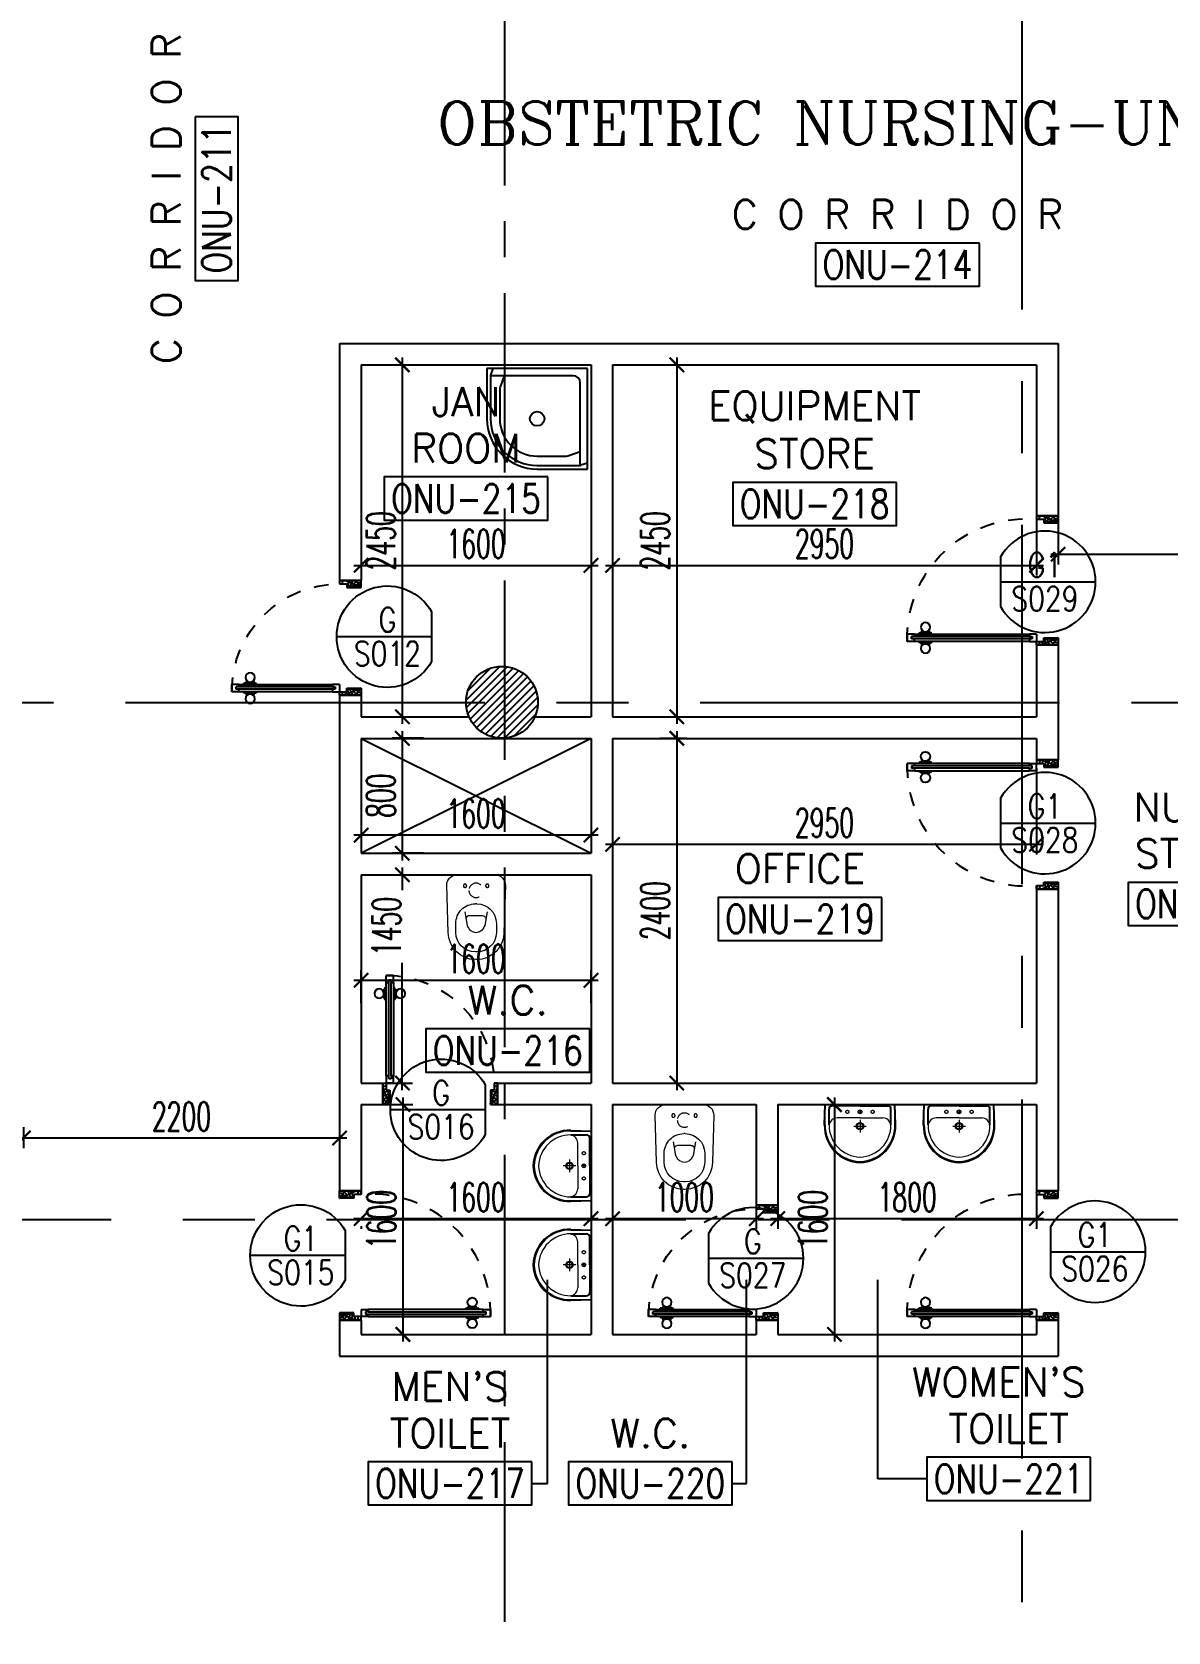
# Model space of a CAD drawing. Extents: x 88808.2 to 88899.2, y 39921.6 to 40001.1.
# Drawn here: x 88868.28 to 88876.19, y 39936.41 to 39947.55 of the extents above; entities that cross this region are included whole.
import ezdxf
from ezdxf.enums import TextEntityAlignment as Align

# ---------------------------------------------------------------- set-up
doc = ezdxf.new("R2010")
doc.units = 0
doc.header["$MEASUREMENT"] = 0
doc.header["$PDMODE"] = 34
for name, pattern in [('CENTER', [2, 1.25, -0.25, 0.25, -0.25]), ('CENTERX2', [4, 2.5, -0.5, 0.5, -0.5]), ('DASHED', [0.75, 0.5, -0.25]), ('HIDDEN', [0.375, 0.25, -0.125]), ('HIDDEN2', [0.1875, 0.125, -0.0625])]:
    doc.linetypes.add(name, pattern=pattern)
doc.layers.get('0').update_dxf_attribs({"linetype": 'CONTINUOUS'})
doc.layers.get('DEFPOINTS').update_dxf_attribs({"linetype": 'CONTINUOUS'})
for name, color, linetype in [('AXES', 11, 'CENTERX2'), ('AXES1', 11, 'CENTER'), ('DIM', 4, 'CONTINUOUS'), ('DOOR', 7, 'CONTINUOUS'), ('DOOR-CR', 4, 'CONTINUOUS'), ('DOOR-NO', 3, 'CONTINUOUS'), ('FIX', 3, 'CONTINUOUS'), ('HAT', 8, 'CONTINUOUS'), ('RM-BOX', 4, 'CONTINUOUS'), ('RM-IND', 7, 'CONTINUOUS'), ('RM-NAME', 2, 'CONTINUOUS'), ('RM-NO', 2, 'CONTINUOUS'), ('WALL', 2, 'CONTINUOUS')]:
    doc.layers.add(name, color=color, linetype=linetype)
doc.styles.add('ROMANC', font='romanc', dxfattribs={"height": 0.1})
doc.styles.add('ROMANS', font='ROMANS.shx', dxfattribs={"width": 0.6})
doc.dimstyles.new('STANDARD in', dxfattribs={"dimtxt": 0.2, "dimasz": 0.1, "dimexe": 0.07, "dimexo": 0.07, "dimgap": 0.05, "dimtad": 1, "dimdec": 0, "dimlfac": 1000, "dimzin": 0, "dimdsep": 46, "dimtxsty": 'ROMANS', "dimblk": 'ARCHTICK', "dimcen": 0.05, "dimdle": 0.05, "dimclrd": 4, "dimclre": 4, "dimclrt": 2, "dimadec": 0, "dimazin": 0, "dimtfac": 1, "dimtdec": 0, "dimtmove": 2, "dimatfit": 3, "dimfxl": 0, "dimtolj": 1, "dimtzin": 0, "dimarcsym": 0})

# ---------------------------------------------------------------- blocks, each defined once
blk = doc.blocks.new('RM1')
at = {"layer": 'RM-BOX'}
blk.add_lwpolyline([(570, -200), (-570, -200), (-570, -500), (570, -500)], close=True, dxfattribs=at)
at = {"layer": 'RM-NAME', "style": 'ROMANS'}
for tag, p in [('ROOMNAME1', (0, 324)), ('ROOMNAME2', (0, 0))]:
    blk.add_attdef(tag, text='', height=200, dxfattribs=at).set_placement(p, align=Align.MIDDLE)
at = {"layer": 'RM-NO', "style": 'ROMANS', "width": 0.8}
blk.add_attdef('ROOMNO', text='', height=200, dxfattribs=at).set_placement((0, -350), align=Align.MIDDLE)
blk = doc.blocks.new('DD1')
at = {"layer": 'DOOR-CR'}
blk.add_line((-308, 0), (353, 0), dxfattribs=at)
blk.add_lwpolyline([(-308, -173, 3.820224), (-308, 173)], format="xyb", close=True, dxfattribs=at)
at = {"layer": 'DOOR-NO', "style": 'ROMANS', "width": 0.8}
for tag, p in [('G', (0, 142)), ('000', (0, -141))]:
    blk.add_attdef(tag, text='', height=204, dxfattribs=at).set_placement(p, align=Align.MIDDLE)
blk = doc.blocks.new('_ARCHTICK')
at = {"color": 0, "linetype": 'ByBlock', "const_width": 0.15}
blk.add_lwpolyline([(-0.5, -0.5), (0.5, 0.5)], dxfattribs=at)
blk = doc.blocks.new('*D245')
at = {"layer": 'DEFPOINTS', "color": 0, "linetype": 'Continuous'}
for p in [(88873.47, 39939.771), (88875.27, 39939.771), (88875.27, 39939.286)]:
    blk.add_point(p, dxfattribs=at)
at = {"layer": 'DIM', "color": 4, "linetype": 'Continuous', "lineweight": -2}
for p, q in [((88873.47, 39939.701), (88873.47, 39939.216)), ((88875.27, 39939.701), (88875.27, 39939.216)), ((88873.42, 39939.286), (88875.32, 39939.286))]:
    blk.add_line(p, q, dxfattribs=at)
at = {"layer": 'DIM', "color": 4, "linetype": 'Continuous', "lineweight": -2, "xscale": 0.1, "yscale": 0.1, "zscale": 0.1, "rotation": 180}
blk.add_blockref('_ARCHTICK', (88873.47, 39939.286), dxfattribs=at)
at = {"layer": 'DIM', "color": 4, "linetype": 'Continuous', "lineweight": -2, "xscale": 0.1, "yscale": 0.1, "zscale": 0.1}
blk.add_blockref('_ARCHTICK', (88875.27, 39939.286), dxfattribs=at)
at = {"layer": 'DIM', "color": 2, "linetype": 'Continuous', "insert": (88874.37, 39939.436), "char_height": 0.2, "attachment_point": 5, "style": 'ROMANS'}
blk.add_mtext('\\A1;1800', dxfattribs=at)
blk = doc.blocks.new('*D244')
at = {"layer": 'DEFPOINTS', "color": 0, "linetype": 'Continuous'}
for p in [(88872.32, 39939.771), (88873.32, 39939.771), (88873.32, 39939.286)]:
    blk.add_point(p, dxfattribs=at)
at = {"layer": 'DIM', "color": 4, "linetype": 'Continuous', "lineweight": -2}
for p, q in [((88872.32, 39939.701), (88872.32, 39939.216)), ((88873.32, 39939.701), (88873.32, 39939.216)), ((88872.27, 39939.286), (88873.37, 39939.286))]:
    blk.add_line(p, q, dxfattribs=at)
at = {"layer": 'DIM', "color": 4, "linetype": 'Continuous', "lineweight": -2, "xscale": 0.1, "yscale": 0.1, "zscale": 0.1, "rotation": 180}
blk.add_blockref('_ARCHTICK', (88872.32, 39939.286), dxfattribs=at)
at = {"layer": 'DIM', "color": 4, "linetype": 'Continuous', "lineweight": -2, "xscale": 0.1, "yscale": 0.1, "zscale": 0.1}
blk.add_blockref('_ARCHTICK', (88873.32, 39939.286), dxfattribs=at)
at = {"layer": 'DIM', "color": 2, "linetype": 'Continuous', "insert": (88872.82, 39939.436), "char_height": 0.2, "attachment_point": 5, "style": 'ROMANS'}
blk.add_mtext('\\A1;1000', dxfattribs=at)
blk = doc.blocks.new('*D243')
at = {"layer": 'DEFPOINTS', "color": 0, "linetype": 'Continuous'}
for p in [(88872.17, 39939.685), (88870.57, 39939.303), (88872.17, 39939.286)]:
    blk.add_point(p, dxfattribs=at)
at = {"layer": 'DIM', "color": 4, "linetype": 'Continuous', "lineweight": -2}
for p, q in [((88872.17, 39939.615), (88872.17, 39939.216)), ((88870.52, 39939.286), (88872.22, 39939.286)), ((88870.57, 39939.233), (88870.57, 39939.216))]:
    blk.add_line(p, q, dxfattribs=at)
at = {"layer": 'DIM', "color": 4, "linetype": 'Continuous', "lineweight": -2, "xscale": 0.1, "yscale": 0.1, "zscale": 0.1, "rotation": 180}
blk.add_blockref('_ARCHTICK', (88870.57, 39939.286), dxfattribs=at)
at = {"layer": 'DIM', "color": 4, "linetype": 'Continuous', "lineweight": -2, "xscale": 0.1, "yscale": 0.1, "zscale": 0.1}
blk.add_blockref('_ARCHTICK', (88872.17, 39939.286), dxfattribs=at)
at = {"layer": 'DIM', "color": 2, "linetype": 'Continuous', "insert": (88871.37, 39939.436), "char_height": 0.2, "attachment_point": 5, "style": 'ROMANS'}
blk.add_mtext('\\A1;1600', dxfattribs=at)
blk = doc.blocks.new('*D241')
at = {"layer": 'DEFPOINTS', "color": 0, "linetype": 'Continuous'}
for p in [(88870.57, 39940.945), (88870.57, 39940.716), (88872.17, 39940.716)]:
    blk.add_point(p, dxfattribs=at)
at = {"layer": 'DIM', "color": 4, "linetype": 'Continuous', "lineweight": -2}
for p, q in [((88870.57, 39940.786), (88870.57, 39941.015)), ((88872.17, 39940.786), (88872.17, 39941.015)), ((88872.22, 39940.945), (88870.52, 39940.945))]:
    blk.add_line(p, q, dxfattribs=at)
at = {"layer": 'DIM', "color": 4, "linetype": 'Continuous', "lineweight": -2, "xscale": 0.1, "yscale": 0.1, "zscale": 0.1, "rotation": 180}
blk.add_blockref('_ARCHTICK', (88870.57, 39940.945), dxfattribs=at)
at = {"layer": 'DIM', "color": 4, "linetype": 'Continuous', "lineweight": -2, "xscale": 0.1, "yscale": 0.1, "zscale": 0.1}
blk.add_blockref('_ARCHTICK', (88872.17, 39940.945), dxfattribs=at)
at = {"layer": 'DIM', "color": 2, "linetype": 'Continuous', "insert": (88871.37, 39941.095), "char_height": 0.2, "attachment_point": 5, "style": 'ROMANS'}
blk.add_mtext('\\A1;1600', dxfattribs=at)
blk = doc.blocks.new('*D247')
at = {"layer": 'DEFPOINTS', "color": 0, "linetype": 'Continuous'}
for p in [(88875.42, 39944.472), (88878.87, 39944.359), (88878.87, 39943.911)]:
    blk.add_point(p, dxfattribs=at)
at = {"layer": 'DIM', "color": 4, "linetype": 'Continuous', "lineweight": -2}
for p, q in [((88875.42, 39944.402), (88875.42, 39943.841)), ((88878.87, 39944.289), (88878.87, 39943.841)), ((88875.37, 39943.911), (88878.92, 39943.911))]:
    blk.add_line(p, q, dxfattribs=at)
at = {"layer": 'DIM', "color": 4, "linetype": 'Continuous', "lineweight": -2, "xscale": 0.1, "yscale": 0.1, "zscale": 0.1, "rotation": 180}
blk.add_blockref('_ARCHTICK', (88875.42, 39943.911), dxfattribs=at)
at = {"layer": 'DIM', "color": 4, "linetype": 'Continuous', "lineweight": -2, "xscale": 0.1, "yscale": 0.1, "zscale": 0.1}
blk.add_blockref('_ARCHTICK', (88878.87, 39943.911), dxfattribs=at)
at = {"layer": 'DIM', "color": 2, "linetype": 'Continuous', "insert": (88877.145, 39944.061), "char_height": 0.2, "attachment_point": 5, "style": 'ROMANS'}
blk.add_mtext('\\A1;3450', dxfattribs=at)
blk = doc.blocks.new('*D246')
at = {"layer": 'DEFPOINTS', "color": 0, "linetype": 'Continuous'}
for p in [(88873.619, 39940.08), (88873.619, 39938.48), (88873.864, 39938.48)]:
    blk.add_point(p, dxfattribs=at)
at = {"layer": 'DIM', "color": 4, "linetype": 'Continuous', "lineweight": -2}
for p, q in [((88873.864, 39940.13), (88873.864, 39938.43)), ((88873.689, 39940.08), (88873.934, 39940.08)), ((88873.689, 39938.48), (88873.934, 39938.48))]:
    blk.add_line(p, q, dxfattribs=at)
at = {"layer": 'DIM', "color": 4, "linetype": 'Continuous', "lineweight": -2, "xscale": 0.1, "yscale": 0.1, "zscale": 0.1}
for p, rotation in [((88873.864, 39940.08), 90), ((88873.864, 39938.48), 270)]:
    blk.add_blockref('_ARCHTICK', p, dxfattribs=dict(at, rotation=rotation))
at = {"layer": 'DIM', "color": 2, "linetype": 'Continuous', "insert": (88873.714, 39939.28), "char_height": 0.2, "attachment_point": 5, "rotation": 90, "style": 'ROMANS'}
blk.add_mtext('\\A1;1600', dxfattribs=at)
blk = doc.blocks.new('*D242')
at = {"layer": 'DEFPOINTS', "color": 0, "linetype": 'Continuous'}
for p in [(88870.57, 39940.08), (88870.57, 39938.48), (88870.861, 39938.48)]:
    blk.add_point(p, dxfattribs=at)
at = {"layer": 'DIM', "color": 4, "linetype": 'Continuous', "lineweight": -2}
for p, q in [((88870.861, 39940.13), (88870.861, 39938.43)), ((88870.64, 39940.08), (88870.931, 39940.08)), ((88870.64, 39938.48), (88870.931, 39938.48))]:
    blk.add_line(p, q, dxfattribs=at)
at = {"layer": 'DIM', "color": 4, "linetype": 'Continuous', "lineweight": -2, "xscale": 0.1, "yscale": 0.1, "zscale": 0.1}
for p, rotation in [((88870.861, 39940.08), 90), ((88870.861, 39938.48), 270)]:
    blk.add_blockref('_ARCHTICK', p, dxfattribs=dict(at, rotation=rotation))
at = {"layer": 'DIM', "color": 2, "linetype": 'Continuous', "insert": (88870.711, 39939.28), "char_height": 0.2, "attachment_point": 5, "rotation": 90, "style": 'ROMANS'}
blk.add_mtext('\\A1;1600', dxfattribs=at)
blk = doc.blocks.new('*D240')
at = {"layer": 'DEFPOINTS', "color": 0, "linetype": 'Continuous'}
for p in [(88870.733, 39941.68), (88870.645, 39940.23), (88870.857, 39940.23)]:
    blk.add_point(p, dxfattribs=at)
at = {"layer": 'DIM', "color": 4, "linetype": 'Continuous', "lineweight": -2}
for p, q in [((88870.803, 39941.68), (88870.927, 39941.68)), ((88870.857, 39941.73), (88870.857, 39941.572)), ((88870.857, 39940.18), (88870.857, 39941.067)), ((88870.715, 39940.23), (88870.927, 39940.23))]:
    blk.add_line(p, q, dxfattribs=at)
at = {"layer": 'DIM', "color": 4, "linetype": 'Continuous', "lineweight": -2, "xscale": 0.1, "yscale": 0.1, "zscale": 0.1}
for p, rotation in [((88870.857, 39941.68), 90), ((88870.857, 39940.23), 270)]:
    blk.add_blockref('_ARCHTICK', p, dxfattribs=dict(at, rotation=rotation))
at = {"layer": 'DIM', "color": 2, "linetype": 'Continuous', "insert": (88870.746, 39941.32), "char_height": 0.2, "attachment_point": 5, "rotation": 90, "style": 'ROMANS'}
blk.add_mtext('\\A1;1450', dxfattribs=at)
blk = doc.blocks.new('*D239')
at = {"layer": 'DEFPOINTS', "color": 0, "linetype": 'Continuous'}
for p in [(88872.58, 39942.63), (88872.58, 39940.23), (88872.767, 39940.23)]:
    blk.add_point(p, dxfattribs=at)
at = {"layer": 'DIM', "color": 4, "linetype": 'Continuous', "lineweight": -2}
for p, q in [((88872.767, 39942.68), (88872.767, 39940.18)), ((88872.65, 39942.63), (88872.837, 39942.63)), ((88872.65, 39940.23), (88872.837, 39940.23))]:
    blk.add_line(p, q, dxfattribs=at)
at = {"layer": 'DIM', "color": 4, "linetype": 'Continuous', "lineweight": -2, "xscale": 0.1, "yscale": 0.1, "zscale": 0.1}
for p, rotation in [((88872.767, 39942.63), 90), ((88872.767, 39940.23), 270)]:
    blk.add_blockref('_ARCHTICK', p, dxfattribs=dict(at, rotation=rotation))
at = {"layer": 'DIM', "color": 2, "linetype": 'Continuous', "insert": (88872.617, 39941.43), "char_height": 0.2, "attachment_point": 5, "rotation": 90, "style": 'ROMANS'}
blk.add_mtext('\\A1;2400', dxfattribs=at)
blk = doc.blocks.new('*D238')
at = {"layer": 'DEFPOINTS', "color": 0, "linetype": 'Continuous'}
for p in [(88875.27, 39942.491), (88872.32, 39942.057), (88875.27, 39941.892)]:
    blk.add_point(p, dxfattribs=at)
at = {"layer": 'DIM', "color": 4, "linetype": 'Continuous', "lineweight": -2}
for p, q in [((88875.27, 39942.421), (88875.27, 39941.822)), ((88872.27, 39941.892), (88875.32, 39941.892)), ((88872.32, 39941.987), (88872.32, 39941.822))]:
    blk.add_line(p, q, dxfattribs=at)
at = {"layer": 'DIM', "color": 4, "linetype": 'Continuous', "lineweight": -2, "xscale": 0.1, "yscale": 0.1, "zscale": 0.1, "rotation": 180}
blk.add_blockref('_ARCHTICK', (88872.32, 39941.892), dxfattribs=at)
at = {"layer": 'DIM', "color": 4, "linetype": 'Continuous', "lineweight": -2, "xscale": 0.1, "yscale": 0.1, "zscale": 0.1}
blk.add_blockref('_ARCHTICK', (88875.27, 39941.892), dxfattribs=at)
at = {"layer": 'DIM', "color": 2, "linetype": 'Continuous', "insert": (88873.795, 39942.042), "char_height": 0.2, "attachment_point": 5, "style": 'ROMANS'}
blk.add_mtext('\\A1;2950', dxfattribs=at)
blk = doc.blocks.new('*D237')
at = {"layer": 'DEFPOINTS', "color": 0, "linetype": 'Continuous'}
for p in [(88870.57, 39942.03), (88872.17, 39942.03), (88870.57, 39941.956)]:
    blk.add_point(p, dxfattribs=at)
at = {"layer": 'DIM', "color": 4, "linetype": 'Continuous', "lineweight": -2}
for p, q in [((88872.22, 39941.956), (88870.52, 39941.956)), ((88870.57, 39941.96), (88870.57, 39941.886)), ((88872.17, 39941.96), (88872.17, 39941.886))]:
    blk.add_line(p, q, dxfattribs=at)
at = {"layer": 'DIM', "color": 4, "linetype": 'Continuous', "lineweight": -2, "xscale": 0.1, "yscale": 0.1, "zscale": 0.1, "rotation": 180}
blk.add_blockref('_ARCHTICK', (88870.57, 39941.956), dxfattribs=at)
at = {"layer": 'DIM', "color": 4, "linetype": 'Continuous', "lineweight": -2, "xscale": 0.1, "yscale": 0.1, "zscale": 0.1}
blk.add_blockref('_ARCHTICK', (88872.17, 39941.956), dxfattribs=at)
at = {"layer": 'DIM', "color": 2, "linetype": 'Continuous', "insert": (88871.37, 39942.106), "char_height": 0.2, "attachment_point": 5, "style": 'ROMANS'}
blk.add_mtext('\\A1;1600', dxfattribs=at)
blk = doc.blocks.new('*D236')
at = {"layer": 'DEFPOINTS', "color": 0, "linetype": 'Continuous'}
for p in [(88871.075, 39942.63), (88870.857, 39941.83), (88871.075, 39941.83)]:
    blk.add_point(p, dxfattribs=at)
at = {"layer": 'DIM', "color": 4, "linetype": 'Continuous', "lineweight": -2}
for p, q in [((88870.857, 39942.68), (88870.857, 39941.78)), ((88871.005, 39942.63), (88870.787, 39942.63)), ((88871.005, 39941.83), (88870.787, 39941.83))]:
    blk.add_line(p, q, dxfattribs=at)
at = {"layer": 'DIM', "color": 4, "linetype": 'Continuous', "lineweight": -2, "xscale": 0.1, "yscale": 0.1, "zscale": 0.1}
for p, rotation in [((88870.857, 39942.63), 90), ((88870.857, 39941.83), 270)]:
    blk.add_blockref('_ARCHTICK', p, dxfattribs=dict(at, rotation=rotation))
at = {"layer": 'DIM', "color": 2, "linetype": 'Continuous', "insert": (88870.707, 39942.23), "char_height": 0.2, "attachment_point": 5, "rotation": 90, "style": 'ROMANS'}
blk.add_mtext('\\A1;800', dxfattribs=at)
blk = doc.blocks.new('*D235')
at = {"layer": 'DEFPOINTS', "color": 0, "linetype": 'Continuous'}
for p in [(88872.767, 39945.23), (88872.767, 39942.78), (88872.767, 39942.78)]:
    blk.add_point(p, dxfattribs=at)
at = {"layer": 'DIM', "color": 4, "linetype": 'Continuous', "lineweight": -2}
blk.add_line((88872.767, 39945.28), (88872.767, 39942.73), dxfattribs=at)
at = {"layer": 'DIM', "color": 4, "linetype": 'Continuous', "lineweight": -2, "xscale": 0.1, "yscale": 0.1, "zscale": 0.1}
for p, rotation in [((88872.767, 39945.23), 90), ((88872.767, 39942.78), 270)]:
    blk.add_blockref('_ARCHTICK', p, dxfattribs=dict(at, rotation=rotation))
at = {"layer": 'DIM', "color": 2, "linetype": 'Continuous', "insert": (88872.617, 39944.005), "char_height": 0.2, "attachment_point": 5, "rotation": 90, "style": 'ROMANS'}
blk.add_mtext('\\A1;2450', dxfattribs=at)
blk = doc.blocks.new('*D234')
at = {"layer": 'DEFPOINTS', "color": 0, "linetype": 'Continuous'}
for p in [(88870.857, 39945.23), (88870.857, 39942.78), (88870.857, 39942.78)]:
    blk.add_point(p, dxfattribs=at)
at = {"layer": 'DIM', "color": 4, "linetype": 'Continuous', "lineweight": -2}
blk.add_line((88870.857, 39945.28), (88870.857, 39942.73), dxfattribs=at)
at = {"layer": 'DIM', "color": 4, "linetype": 'Continuous', "lineweight": -2, "xscale": 0.1, "yscale": 0.1, "zscale": 0.1}
for p, rotation in [((88870.857, 39945.23), 90), ((88870.857, 39942.78), 270)]:
    blk.add_blockref('_ARCHTICK', p, dxfattribs=dict(at, rotation=rotation))
at = {"layer": 'DIM', "color": 2, "linetype": 'Continuous', "insert": (88870.707, 39944.005), "char_height": 0.2, "attachment_point": 5, "rotation": 90, "style": 'ROMANS'}
blk.add_mtext('\\A1;2450', dxfattribs=at)
blk = doc.blocks.new('*D387')
at = {"layer": 'DEFPOINTS', "color": 0, "linetype": 'Continuous'}
for p in [(88875.27, 39944.343), (88872.32, 39943.961), (88875.27, 39943.834)]:
    blk.add_point(p, dxfattribs=at)
at = {"layer": 'DIM', "color": 4, "linetype": 'Continuous', "lineweight": -2}
for p, q in [((88875.27, 39944.273), (88875.27, 39943.764)), ((88872.32, 39943.891), (88872.32, 39943.764)), ((88872.27, 39943.834), (88875.32, 39943.834))]:
    blk.add_line(p, q, dxfattribs=at)
at = {"layer": 'DIM', "color": 4, "linetype": 'Continuous', "lineweight": -2, "xscale": 0.1, "yscale": 0.1, "zscale": 0.1, "rotation": 180}
blk.add_blockref('_ARCHTICK', (88872.32, 39943.834), dxfattribs=at)
at = {"layer": 'DIM', "color": 4, "linetype": 'Continuous', "lineweight": -2, "xscale": 0.1, "yscale": 0.1, "zscale": 0.1}
blk.add_blockref('_ARCHTICK', (88875.27, 39943.834), dxfattribs=at)
at = {"layer": 'DIM', "color": 2, "linetype": 'Continuous', "insert": (88873.795, 39943.984), "char_height": 0.2, "attachment_point": 5, "style": 'ROMANS'}
blk.add_mtext('\\A1;2950', dxfattribs=at)
blk = doc.blocks.new('*D386')
at = {"layer": 'DEFPOINTS', "color": 0, "linetype": 'Continuous'}
for p in [(88870.57, 39944.136), (88872.17, 39944.136), (88872.17, 39943.834)]:
    blk.add_point(p, dxfattribs=at)
at = {"layer": 'DIM', "color": 4, "linetype": 'Continuous', "lineweight": -2}
for p, q in [((88870.57, 39944.066), (88870.57, 39943.764)), ((88872.17, 39944.066), (88872.17, 39943.764)), ((88870.52, 39943.834), (88872.22, 39943.834))]:
    blk.add_line(p, q, dxfattribs=at)
at = {"layer": 'DIM', "color": 4, "linetype": 'Continuous', "lineweight": -2, "xscale": 0.1, "yscale": 0.1, "zscale": 0.1, "rotation": 180}
blk.add_blockref('_ARCHTICK', (88870.57, 39943.834), dxfattribs=at)
at = {"layer": 'DIM', "color": 4, "linetype": 'Continuous', "lineweight": -2, "xscale": 0.1, "yscale": 0.1, "zscale": 0.1}
blk.add_blockref('_ARCHTICK', (88872.17, 39943.834), dxfattribs=at)
at = {"layer": 'DIM', "color": 2, "linetype": 'Continuous', "insert": (88871.37, 39943.984), "char_height": 0.2, "attachment_point": 5, "style": 'ROMANS'}
blk.add_mtext('\\A1;1600', dxfattribs=at)
blk = doc.blocks.new('WC1')
at = {"layer": 'FIX', "lineweight": 20}
for p, q in [((-210, 204), (-538, 194)), ((-475, 141), (-538, 141)), ((-727, 5), (-727, -5)), ((-674, 5), (-674, -5)), ((-534, 24), (-540, 0)), ((-540, 0), (-534, -24)), ((-395, 76), (-490, 60)), ((-339, 5), (-339, -5)), ((-490, -60), (-395, -76)), ((-538, -141), (-475, -141)), ((-538, -194), (-210, -204))]:
    blk.add_line(p, q, dxfattribs=at)
at = {"layer": 'FIX', "linetype": 'Continuous', "lineweight": 20}
blk.add_line((-420, -47), (-420, 45), dxfattribs=at)
at = {"layer": 'FIX', "lineweight": 20}
blk.add_lwpolyline([(-213, -204), (-210, -204, 0.414214), (-137, -131), (-137, 0), (-137, 131, 0.414214), (-210, 204)], format="xyb", dxfattribs=at)
at = {"layer": 'FIX', "linetype": 'HIDDEN2', "lineweight": 20, "ltscale": 0.3}
blk.add_circle((-245, 0), 49.8, dxfattribs=at)
at = {"layer": 'FIX', "linetype": 'HIDDEN', "lineweight": 20, "ltscale": 0.05}
for centre in [(-213, 78), (-213, -77)]:
    blk.add_circle(centre, 11.6, dxfattribs=at)
at = {"layer": 'FIX', "lineweight": 20}
for centre, radius, start, end in [((-538, 5), 189, 90, 180), ((-538, 5), 136, 90, 180), ((-475, 5), 136, 360, 90), ((-473, -7), 68.2, 128.9242, 152.8468), ((-464, -18), 82, 108.496, 128.9242), ((-538, -5), 189, 180, 270), ((-538, -5), 136, 180, 270), ((-473, 7), 68.2, 207.1532, 231.0758), ((-464, 18), 82, 231.0758, 251.504), ((-475, -5), 136, 270, 0)]:
    blk.add_arc(centre, radius, start, end, dxfattribs=at)
at = {"layer": 'FIX', "linetype": 'Continuous', "lineweight": 20}
for centre, start, end in [((-443, 46), 357.6662, 91.6121), ((-442, -46), 268.3879, 2.3338)]:
    blk.add_arc(centre, 22.3, start, end, dxfattribs=at)
blk = doc.blocks.new('LAV1')
at = {"layer": 'FIX', "linetype": 'DASHED', "lineweight": 20, "ltscale": 0.05}
for p, q in [((0, 170), (0, 270)), ((0, 170), (0, 270)), ((50, 220), (-50, 220))]:
    blk.add_line(p, q, dxfattribs=at)
at = {"layer": 'FIX', "linetype": 'ByBlock', "ltscale": 0.3}
for p, q in [((-280, 210), (-275, 50)), ((-245, 210), (-245, 85)), ((245, 210), (245, 85)), ((280, 210), (275, 50)), ((0, 60), (-220, 60)), ((0, 60), (220, 60))]:
    blk.add_line(p, q, dxfattribs=at)
at = {"layer": 'FIX', "linetype": 'Continuous', "lineweight": 20}
for p, q in [((-275, 210), (-275, 50)), ((0, 155), (-181, 155)), ((0, 155), (181, 155)), ((275, 210), (275, 50)), ((0, 50), (-275, 50)), ((0, 50), (-252, 50)), ((0, 50), (275, 50)), ((0, 50), (252, 50))]:
    blk.add_line(p, q, dxfattribs=at)
at = {"layer": 'FIX', "lineweight": 20}
for p, q in [((16, 107), (-15, 107)), ((0, 92), (0, 123))]:
    blk.add_line(p, q, dxfattribs=at)
for centre, radius in [((0, 220), 29.5), ((0, 220), 22.5), ((0, 107), 15.5)]:
    blk.add_circle(centre, radius, dxfattribs=at)
at = {"layer": 'FIX', "linetype": 'HIDDEN', "lineweight": 20, "ltscale": 0.05}
for centre in [(-100, 107), (100, 107)]:
    blk.add_circle(centre, 12.4, dxfattribs=at)
at = {"layer": 'FIX', "linetype": 'ByBlock', "ltscale": 0.3}
for centre, radius, start, end in [((7, 220), 287, 91.3776, 182.0064), ((-7, 220), 287, 357.9936, 88.6224), ((-220, 85), 24.9, 179.7021, 269.9486), ((220, 85), 24.9, 270.0514, 0.2979)]:
    blk.add_arc(centre, radius, start, end, dxfattribs=at)
at = {"layer": 'FIX', "linetype": 'Continuous', "lineweight": 20}
for centre, radius, start, end in [((8, 217), 283, 91.6988, 181.351), ((8, 212), 253, 91.7328, 180.4884), ((-8, 217), 283, 358.649, 88.3012), ((-8, 212), 253, 359.5116, 88.2672), ((-179, 222), 66.9, 190.2006, 268.0786), ((179, 222), 66.9, 271.9214, 349.7994)]:
    blk.add_arc(centre, radius, start, end, dxfattribs=at)
blk = doc.blocks.new('DOOR90')
at = {"layer": 'DOOR', "linetype": 'ByBlock'}
for p, q in [((0, 0), (-150, 0)), ((-200, -25), (-1000, -25)), ((-200, -42), (-1000, -42)), ((-200, -58), (-1000, -58)), ((-1000, -75), (-200, -75))]:
    blk.add_line(p, q, dxfattribs=at)
at = {"layer": 'DOOR', "color": 0, "linetype": 'ByBlock'}
for p, q in [((-150, 0), (-150, -25)), ((-150, 0), (0, 0)), ((0, -50), (0, 0)), ((-1050, -25), (-1050, -75)), ((-1050, -75), (-1050, -25)), ((-1000, -25), (-1050, -25)), ((-1000, -75), (-1050, -75)), ((-1020, -42), (-1020, -58)), ((-1000, -42), (-1020, -42)), ((-1000, -58), (-1020, -58)), ((-1000, -25), (-1000, -42)), ((-1000, -58), (-1000, -75)), ((-968, -25), (-968, -18)), ((-878, -18), (-968, -18)), ((-968, -75), (-968, -82)), ((-878, -82), (-968, -82)), ((-955, -18), (-955, -9)), ((-955, -9), (-890, -9)), ((-955, -18), (-890, -18)), ((-955, -82), (-955, -91)), ((-955, -82), (-890, -82)), ((-955, -91), (-890, -91)), ((-890, -18), (-890, -9)), ((-890, -82), (-890, -91)), ((-878, -25), (-878, -18)), ((-878, -75), (-878, -82)), ((-200, -42), (-200, -25)), ((-200, -25), (-150, -25)), ((-180, -42), (-200, -42)), ((-200, -75), (-200, -58)), ((-200, -58), (-180, -58)), ((-150, -75), (-200, -75)), ((-180, -58), (-180, -42)), ((-150, -75), (-150, -25)), ((-150, -25), (-100, -25)), ((-100, -25), (-100, -50)), ((-100, -50), (0, -50)), ((-150, -900), (-150, -875)), ((-150, -875), (-100, -875)), ((-100, -850), (0, -850)), ((-100, -875), (-100, -850)), ((0, -850), (0, -900)), ((0, -900), (-150, -900)), ((-150, -900), (0, -900))]:
    blk.add_line(p, q, dxfattribs=at)
at = {"layer": 'DOOR', "color": 9, "linetype": 'ByBlock'}
for p, q in [((0, -50), (-114, 0)), ((0, -50), (-40, 0)), ((0, -50), (-100, -37)), ((0, -850), (-114, -900)), ((0, -850), (-100, -863)), ((0, -850), (-40, -900))]:
    blk.add_line(p, q, dxfattribs=at)
at = {"layer": 'DOOR', "color": 0, "linetype": 'ByBlock'}
for centre in [(-923, 24), (-923, -124)]:
    blk.add_circle(centre, 32.4, dxfattribs=at)
at = {"layer": 'DOOR', "color": 9, "linetype": 'ByBlock'}
for centre, radius, start, end in [((0, -50), 74.4, 137.7764, 180), ((0, -50), 54.4, 113.2074, 180), ((0, -50), 154, 161.1053, 166.2858), ((0, -50), 134, 158.1598, 169.28), ((0, -50), 114, 154.0838, 167.3774), ((0, -50), 94.4, 148.0182, 180), ((0, -50), 34.4, 90, 180), ((0, -50), 14.4, 90, 180), ((0, -850), 154, 193.7142, 198.8947), ((0, -850), 134, 190.72, 201.8402), ((0, -850), 94.4, 180, 211.9818), ((0, -850), 74.4, 180, 222.2236), ((0, -850), 54.4, 180, 246.7926), ((0, -850), 34.4, 180, 270), ((0, -850), 14.4, 180, 270)]:
    blk.add_arc(centre, radius, start, end, dxfattribs=at)
at = {"layer": 'DOOR', "linetype": 'HIDDEN', "ltscale": 0.5}
blk.add_arc((-222, -50), 828, 178.2701, 275.003, dxfattribs=at)
blk = doc.blocks.new('DOOR80')
at = {"layer": 'DOOR', "color": 0, "linetype": 'ByBlock'}
for p, q in [((-75, 850), (-75, 900)), ((-75, 900), (-25, 900)), ((-25, 900), (-75, 900)), ((-25, 850), (-25, 900)), ((-91, 805), (-91, 740)), ((-82, 805), (-91, 805)), ((-82, 728), (-82, 818)), ((-75, 818), (-82, 818)), ((-82, 805), (-82, 740)), ((-58, 850), (-75, 850)), ((-58, 850), (-58, 870)), ((-42, 870), (-58, 870)), ((-42, 850), (-42, 870)), ((-25, 850), (-42, 850)), ((-25, 818), (-18, 818)), ((-18, 728), (-18, 818)), ((-18, 805), (-18, 740)), ((-18, 805), (-9, 805)), ((-9, 805), (-9, 740)), ((-82, 740), (-91, 740)), ((-75, 728), (-82, 728)), ((-25, 728), (-18, 728)), ((-18, 740), (-9, 740)), ((-800, 150), (-800, 0)), ((-800, 150), (-775, 150)), ((-800, 0), (-800, 150)), ((-775, 150), (-775, 100)), ((-75, 200), (-58, 200)), ((-75, 150), (-75, 200)), ((-75, 150), (-25, 150)), ((-58, 200), (-58, 180)), ((-58, 180), (-42, 180)), ((-42, 200), (-25, 200)), ((-42, 180), (-42, 200)), ((-25, 200), (-25, 150)), ((0, 150), (-25, 150)), ((-25, 150), (-25, 100)), ((0, 0), (0, 150)), ((0, 150), (0, 0)), ((-750, 0), (-800, 0)), ((-775, 100), (-750, 100)), ((-750, 100), (-750, 0)), ((-50, 100), (-50, 0)), ((-25, 100), (-50, 100)), ((-50, 0), (0, 0))]:
    blk.add_line(p, q, dxfattribs=at)
at = {"layer": 'DOOR', "linetype": 'ByBlock'}
for p, q in [((-75, 850), (-75, 200)), ((-58, 200), (-58, 850)), ((-42, 200), (-42, 850)), ((-25, 200), (-25, 850))]:
    blk.add_line(p, q, dxfattribs=at)
at = {"layer": 'DOOR', "color": 9, "linetype": 'ByBlock'}
for p, q in [((-750, 0), (-800, 114)), ((-50, 0), (0, 114)), ((-750, 0), (-800, 40)), ((-750, 0), (-763, 100)), ((-50, 0), (-37, 100)), ((-50, 0), (0, 40))]:
    blk.add_line(p, q, dxfattribs=at)
at = {"layer": 'DOOR', "color": 0, "linetype": 'ByBlock'}
for centre in [(-124, 773), (24, 773)]:
    blk.add_circle(centre, 32.4, dxfattribs=at)
at = {"layer": 'DOOR', "linetype": 'HIDDEN', "ltscale": 0.5}
blk.add_arc((-25, 150), 750, 90, 180, dxfattribs=at)
at = {"layer": 'DOOR', "color": 9, "linetype": 'ByBlock'}
for centre, radius, start, end in [((-750, 0), 154, 103.7142, 108.8947), ((-750, 0), 134, 100.72, 111.8402), ((-50, 0), 134, 68.1598, 79.28), ((-50, 0), 114, 64.0838, 77.3774), ((-50, 0), 154, 71.1053, 76.2858), ((-750, 0), 94.4, 90, 121.9818), ((-750, 0), 74.4, 90, 132.2236), ((-750, 0), 54.4, 90, 156.7926), ((-750, 0), 34.4, 90, 180), ((-750, 0), 14.4, 90, 180), ((-50, 0), 94.4, 58.0182, 90), ((-50, 0), 74.4, 47.7764, 90), ((-50, 0), 54.4, 23.2074, 90), ((-50, 0), 34.4, 0, 90), ((-50, 0), 14.4, 0, 90)]:
    blk.add_arc(centre, radius, start, end, dxfattribs=at)
blk = doc.blocks.new('JAN-001')
for p, q in [((730, -30), (30, -30)), ((30, -30), (30, -730)), ((705, -80), (130, -80)), ((610, -80), (635, -152)), ((688, -30), (704, -76)), ((705, -380), (705, -84)), ((730, -380), (730, -30)), ((80, -130), (80, -705)), ((640, -380), (640, -184)), ((80, -610), (152, -635)), ((184, -640), (380, -640)), ((30, -688), (76, -704)), ((30, -730), (380, -730)), ((84, -705), (380, -705))]:
    blk.add_line(p, q)
blk.add_circle((380, -380), 50)
for centre, radius, start, end in [((130, -130), 50, 90, 180), ((680, -84), 25, 0, 19.0039), ((540, -184), 100, 0, 19.0039), ((380, -380), 350, 270, 0), ((380, -380), 325, 270, 0), ((380, -380), 260, 270, 0), ((184, -540), 100, 250.9961, 270), ((84, -680), 25, 250.9961, 270)]:
    blk.add_arc(centre, radius, start, end)
blk = doc.blocks.new('*D585')
at = {"layer": 'DEFPOINTS', "color": 0, "linetype": 'Continuous'}
for p in [(88870.42, 39940.138), (88868.22, 39939.992), (88868.22, 39939.847)]:
    blk.add_point(p, dxfattribs=at)
at = {"layer": 'DIM', "color": 4, "linetype": 'Continuous', "lineweight": -2}
for p, q in [((88870.42, 39940.068), (88870.42, 39939.777)), ((88868.22, 39939.922), (88868.22, 39939.777)), ((88870.47, 39939.847), (88868.17, 39939.847))]:
    blk.add_line(p, q, dxfattribs=at)
at = {"layer": 'DIM', "color": 4, "linetype": 'Continuous', "lineweight": -2, "xscale": 0.1, "yscale": 0.1, "zscale": 0.1, "rotation": 180}
blk.add_blockref('_ARCHTICK', (88868.22, 39939.847), dxfattribs=at)
at = {"layer": 'DIM', "color": 4, "linetype": 'Continuous', "lineweight": -2, "xscale": 0.1, "yscale": 0.1, "zscale": 0.1}
blk.add_blockref('_ARCHTICK', (88870.42, 39939.847), dxfattribs=at)
at = {"layer": 'DIM', "color": 2, "linetype": 'Continuous', "insert": (88869.32, 39939.997), "char_height": 0.2, "attachment_point": 5, "style": 'ROMANS'}
blk.add_mtext('\\A1;2200', dxfattribs=at)

msp = doc.modelspace()

# ---------------------------------------------------------------- hatches: boundary and pattern name
at = {"layer": 'HAT'}
h = msp.add_hatch(dxfattribs=at)
h.set_pattern_fill('ANSI31', color=256, scale=0.3, style=0)
h.set_pattern_definition([(45, (88810.309963, 39899.246226), (-0.026516504, 0.026516504), [])])
h.paths.add_polyline_path([(88871.3003, 39942.8807), (88871.5503, 39942.8807), (88871.5503, 39943.1307, 0.4142136)])
h.paths.add_polyline_path([(88871.5503, 39943.1307), (88871.5503, 39942.8807), (88871.8003, 39942.8807, 0.4142136)])
h.paths.add_polyline_path([(88871.8003, 39942.8807), (88871.5503, 39942.8807), (88871.5503, 39942.6307, 0.4142136)])
h.paths.add_polyline_path([(88871.5503, 39942.8807), (88871.3003, 39942.8807, 0.4142136), (88871.5503, 39942.6307)])

# ---------------------------------------------------------------- linework, layer by layer
at = {"layer": 'AXES'}
for p, q in [((88875.1703, 39921.6153), (88875.1703, 40000.4279)), ((88808.9303, 39942.8796), (88876.9703, 39942.8796)), ((88822.3303, 39939.2796), (88876.9703, 39939.2796))]:
    msp.add_line(p, q, dxfattribs=at)
at = {"layer": 'AXES1'}
msp.add_line((88871.5703, 39928.4796), (88871.5703, 39987.2996), dxfattribs=at)
at = {"layer": 'DIM', "color": 0, "linetype": 'Continuous'}
for p, q in [((88870.5703, 39942.6296), (88872.1703, 39941.8296)), ((88872.1703, 39942.6296), (88870.5703, 39941.8296))]:
    msp.add_line(p, q, dxfattribs=at)
at = {"layer": 'RM-IND'}
for p, q in [((88871.8665, 39937.4432), (88871.8665, 39938.8603)), ((88873.2515, 39937.4432), (88873.2515, 39938.8603)), ((88874.1663, 39937.4747), (88874.1663, 39938.8603)), ((88871.7583, 39937.4432), (88871.8665, 39937.4432)), ((88873.1528, 39937.4432), (88873.2515, 39937.4432)), ((88874.5066, 39937.4747), (88874.1663, 39937.4747))]:
    msp.add_line(p, q, dxfattribs=at)
at = {"layer": 'WALL'}
for p, q in [((88870.4203, 39945.3796), (88870.4203, 39943.7296)), ((88870.4203, 39945.3796), (88875.4203, 39945.3796)), ((88870.5703, 39945.2296), (88870.5703, 39943.7296)), ((88870.5703, 39945.2296), (88872.1703, 39945.2296)), ((88872.1703, 39945.2296), (88872.1703, 39942.7796)), ((88872.3203, 39945.2296), (88875.2703, 39945.2296)), ((88872.3203, 39945.2296), (88872.3203, 39942.7796)), ((88870.4203, 39943.7296), (88870.5703, 39943.7296)), ((88870.4203, 39942.9296), (88870.5703, 39942.9296)), ((88870.4203, 39942.9296), (88870.4203, 39939.4796)), ((88870.5703, 39942.9296), (88870.5703, 39942.7796)), ((88870.5703, 39942.7796), (88871.3216, 39942.7796)), ((88871.7789, 39942.7796), (88872.1703, 39942.7796)), ((88872.3203, 39942.7796), (88875.2703, 39942.7796)), ((88870.5703, 39942.6296), (88870.5703, 39941.8296)), ((88870.5703, 39942.6296), (88872.1703, 39942.6296)), ((88872.1703, 39942.6296), (88872.1703, 39941.8296)), ((88872.3203, 39942.6296), (88872.3203, 39940.2296)), ((88872.3203, 39942.6296), (88875.2703, 39942.6296)), ((88875.2703, 39942.4796), (88875.4203, 39942.4796)), ((88870.5703, 39941.8296), (88872.1703, 39941.8296)), ((88870.5703, 39941.6796), (88870.5703, 39940.2296)), ((88870.5703, 39941.6796), (88872.1703, 39941.6796)), ((88872.1703, 39941.6796), (88872.1703, 39940.2296)), ((88875.2703, 39941.5796), (88875.4203, 39941.5796)), ((88870.5703, 39940.0796), (88870.5703, 39939.4796)), ((88872.1703, 39940.0796), (88872.1703, 39938.4796)), ((88872.3203, 39940.0796), (88872.3203, 39938.4796)), ((88873.3203, 39940.0796), (88873.3203, 39939.3796)), ((88873.4703, 39940.0796), (88873.4703, 39939.3796)), ((88870.4203, 39938.5796), (88870.4203, 39938.3296)), ((88870.5703, 39938.5796), (88870.5703, 39938.4796)), ((88873.3203, 39938.5796), (88873.3203, 39938.4796)), ((88873.4703, 39938.5796), (88873.4703, 39938.4796))]:
    msp.add_line(p, q, dxfattribs=at)
at = {"layer": 'WALL', "linetype": 'ByBlock'}
for p, q in [((88875.4203, 39945.3796), (88875.4203, 39944.1796)), ((88875.2703, 39945.2296), (88875.2703, 39944.1796)), ((88875.4203, 39944.1796), (88875.2703, 39944.1796)), ((88875.4203, 39943.2796), (88875.2703, 39943.2796)), ((88875.2703, 39943.2796), (88875.2703, 39942.7796)), ((88875.4203, 39943.2796), (88875.4203, 39942.4796)), ((88875.2703, 39942.6296), (88875.2703, 39942.4796)), ((88875.2703, 39941.5796), (88875.2703, 39940.2296)), ((88875.4203, 39941.5796), (88875.4203, 39939.4796)), ((88870.5703, 39940.2296), (88870.7203, 39940.2296)), ((88870.7203, 39940.0796), (88870.7203, 39940.2296)), ((88871.5203, 39940.0796), (88871.5203, 39940.2296)), ((88871.5203, 39940.2296), (88872.1703, 39940.2296)), ((88872.3203, 39940.2296), (88875.2703, 39940.2296)), ((88870.5703, 39940.0796), (88870.7203, 39940.0796)), ((88871.5203, 39940.0796), (88872.1703, 39940.0796)), ((88872.3203, 39940.0796), (88873.3203, 39940.0796)), ((88873.4703, 39940.0796), (88875.2703, 39940.0796)), ((88875.2703, 39940.0796), (88875.2703, 39939.4796)), ((88870.5703, 39939.4796), (88870.4203, 39939.4796)), ((88875.2703, 39939.4796), (88875.4203, 39939.4796)), ((88873.4703, 39939.3796), (88873.3203, 39939.3796)), ((88870.5703, 39938.5796), (88870.4203, 39938.5796)), ((88873.4703, 39938.5796), (88873.3203, 39938.5796)), ((88875.2703, 39938.5796), (88875.4203, 39938.5796)), ((88875.2703, 39938.5796), (88875.2703, 39938.4796)), ((88875.4203, 39938.5796), (88875.4203, 39938.3296)), ((88870.5703, 39938.4796), (88872.1703, 39938.4796)), ((88872.3203, 39938.4796), (88873.3203, 39938.4796)), ((88873.4703, 39938.4796), (88875.2703, 39938.4796)), ((88870.4203, 39938.3296), (88875.4203, 39938.3296))]:
    msp.add_line(p, q, dxfattribs=at)
at = {"layer": 'WALL'}
msp.add_circle((88871.5503, 39942.8807), 0.25, dxfattribs=at)

# ---------------------------------------------------------------- block references
at = {"layer": 'DOOR', "color": 0, "linetype": 'Continuous', "yscale": 0.001, "zscale": 0.001}
for name, p, xscale, rotation in [('DOOR90', (88875.4203, 39943.2796), -0.001, 180), ('DOOR80', (88870.5703, 39942.9296), -0.001, 90), ('DOOR90', (88870.4203, 39938.5796), 0.001, 180), ('DOOR90', (88875.4203, 39938.5796), -0.001, 180), ('DOOR80', (88873.4703, 39938.5796), -0.001, 90)]:
    msp.add_blockref(name, p, dxfattribs=dict(at, xscale=xscale, rotation=rotation))
for name, p, xscale in [('DOOR90', (88875.4203, 39942.4796), 0.001), ('DOOR80', (88870.7203, 39940.0796), -0.001)]:
    msp.add_blockref(name, p, dxfattribs=dict(at, xscale=xscale))
at = {"layer": 'DOOR-NO'}
ref = msp.add_blockref('DD1', (88875.3287, 39943.7196), dxfattribs=dict(at, xscale=0.001, yscale=0.001, zscale=0.001))
ref.add_attrib('G', 'G1', dxfattribs={"height": 0.17, "style": 'ROMANS', "width": 0.8}).set_placement((88875.3287, 39943.8375), align=Align.MIDDLE)
ref.add_attrib('000', 'S029', dxfattribs={"height": 0.17, "style": 'ROMANS', "width": 0.8}).set_placement((88875.3287, 39943.6017), align=Align.MIDDLE)
ref = msp.add_blockref('DD1', (88870.7531, 39943.3374), dxfattribs=dict(at, xscale=-0.001, yscale=0.001, zscale=0.001))
ref.add_attrib('G', 'G', dxfattribs={"height": 0.17, "style": 'ROMANS', "width": 0.8}).set_placement((88870.7531, 39943.4554), align=Align.MIDDLE)
ref.add_attrib('000', 'S012', dxfattribs={"height": 0.17, "style": 'ROMANS', "width": 0.8}).set_placement((88870.7531, 39943.2196), align=Align.MIDDLE)
ref = msp.add_blockref('DD1', (88875.3287, 39942.0395), dxfattribs=dict(at, xscale=0.001, yscale=0.001, zscale=0.001))
ref.add_attrib('G', 'G1', dxfattribs={"height": 0.17, "style": 'ROMANS', "width": 0.8}).set_placement((88875.3287, 39942.1575), align=Align.MIDDLE)
ref.add_attrib('000', 'S028', dxfattribs={"height": 0.17, "style": 'ROMANS', "width": 0.8}).set_placement((88875.3287, 39941.9217), align=Align.MIDDLE)
ref = msp.add_blockref('DD1', (88871.1266, 39940.0437), dxfattribs=dict(at, xscale=-0.001, yscale=0.001, zscale=0.001))
ref.add_attrib('G', 'G', dxfattribs={"height": 0.17, "style": 'ROMANS', "width": 0.8}).set_placement((88871.1266, 39940.1617), align=Align.MIDDLE)
ref.add_attrib('000', 'S016', dxfattribs={"height": 0.17, "style": 'ROMANS', "width": 0.8}).set_placement((88871.1266, 39939.9259), align=Align.MIDDLE)
ref = msp.add_blockref('DD1', (88875.6765, 39939.0558), dxfattribs=dict(at, xscale=0.001, yscale=0.001, zscale=0.001))
ref.add_attrib('G', 'G1', dxfattribs={"height": 0.17, "style": 'ROMANS', "width": 0.8}).set_placement((88875.6765, 39939.1737), align=Align.MIDDLE)
ref.add_attrib('000', 'S026', dxfattribs={"height": 0.17, "style": 'ROMANS', "width": 0.8}).set_placement((88875.6765, 39938.9379), align=Align.MIDDLE)
ref = msp.add_blockref('DD1', (88870.1512, 39939.0296), dxfattribs=dict(at, xscale=-0.001, yscale=0.001, zscale=0.001))
ref.add_attrib('G', 'G1', dxfattribs={"height": 0.17, "style": 'ROMANS', "width": 0.8}).set_placement((88870.1512, 39939.1475), align=Align.MIDDLE)
ref.add_attrib('000', 'S015', dxfattribs={"height": 0.17, "style": 'ROMANS', "width": 0.8}).set_placement((88870.1512, 39938.9117), align=Align.MIDDLE)
ref = msp.add_blockref('DD1', (88873.2959, 39939.0097), dxfattribs=dict(at, xscale=0.001, yscale=0.001, zscale=0.001))
ref.add_attrib('G', 'G', dxfattribs={"height": 0.17, "style": 'ROMANS', "width": 0.8}).set_placement((88873.2959, 39939.1276), align=Align.MIDDLE)
ref.add_attrib('000', 'S027', dxfattribs={"height": 0.17, "style": 'ROMANS', "width": 0.8}).set_placement((88873.2959, 39938.8918), align=Align.MIDDLE)
at = {"layer": 'FIX'}
for name, p, xscale, yscale, zscale, rotation in [('JAN-001', (88872.1752, 39945.2346), 0.001, 0.001, 0.001, 270), ('WC1', (88871.3703, 39941.8166), -0.001, 0.001, 0.001, 270), ('WC1', (88872.8203, 39940.2166), -0.001, 0.001, 0.001, 270), ('LAV1', (88874.0419, 39940.1236), 0.0008799999997863779, 0.0008799999997863779, 0.00087999999978, 180), ('LAV1', (88874.7309, 39940.1236), 0.0008799999997863779, 0.0008799999997863779, 0.00087999999978, 180), ('LAV1', (88872.2143, 39939.6535), 0.0008799999997863779, 0.0008799999997863779, 0.00087999999978, 89.99999999999999), ('LAV1', (88872.2143, 39938.9645), 0.0008799999997863779, 0.0008799999997863779, 0.00087999999978, 89.99999999999999)]:
    msp.add_blockref(name, p, dxfattribs=dict(at, xscale=xscale, yscale=yscale, zscale=zscale, rotation=rotation))
at = {"layer": 'RM-NO', "xscale": 0.001, "yscale": 0.001, "zscale": 0.001, "rotation": 90}
msp.add_blockref('RM1', (88869.2143, 39946.3876), dxfattribs=at).add_auto_attribs({'ROOMNO': 'ONU-211', 'ROOMNAME2': 'C O R R I D O R'})
at = {"layer": 'RM-NO', "xscale": 0.001, "yscale": 0.001, "zscale": 0.001}
for p, values in [((88874.3029, 39946.2777), {'ROOMNO': 'ONU-214', 'ROOMNAME2': 'C O R R I D O R'}), ((88871.3003, 39944.6495), {'ROOMNO': 'ONU-215', 'ROOMNAME2': 'ROOM', 'ROOMNAME1': 'JAN'}), ((88873.7262, 39944.6115), {'ROOMNO': 'ONU-218', 'ROOMNAME2': 'STORE', 'ROOMNAME1': 'EQUIPMENT'}), ((88876.4782, 39941.8273), {'ROOMNO': 'ONU-222', 'ROOMNAME2': 'STATION', 'ROOMNAME1': 'NURSES'}), ((88873.6246, 39941.7228), {'ROOMNO': 'ONU-219', 'ROOMNAME2': 'OFFICE'}), ((88871.5907, 39940.8066), {'ROOMNO': 'ONU-216', 'ROOMNAME2': 'W.C.'}), ((88871.1884, 39937.7932), {'ROOMNO': 'ONU-217', 'ROOMNAME2': 'TOILET', 'ROOMNAME1': "MEN'S"}), ((88875.0764, 39937.8247), {'ROOMNO': 'ONU-221', 'ROOMNAME2': 'TOILET', 'ROOMNAME1': "WOMEN'S "}), ((88872.5829, 39937.7932), {'ROOMNO': 'ONU-220', 'ROOMNAME2': 'W.C.'})]:
    msp.add_blockref('RM1', p, dxfattribs=at).add_auto_attribs(values)

# ---------------------------------------------------------------- texts
at = {"layer": 'RM-NO', "color": 2, "style": 'ROMANC'}
msp.add_text('OBSTETRIC NURSING-UNIT', height=0.3, dxfattribs=at).set_placement((88873.9375, 39946.9144), align=Align.MIDDLE)

# ---------------------------------------------------------------- dimensions: what is measured, and where the dimension line sits
at = {"layer": 'DIM', "color": 0, "linetype": 'Continuous'}
for base, p1, p2, picture, middle in [((88870.857, 39942.7796), (88870.857, 39945.2296), (88870.857, 39942.7796), '*D234', (88870.707, 39944.0046)), ((88872.7667, 39942.7796), (88872.7667, 39945.2296), (88872.7667, 39942.7796), '*D235', (88872.6167, 39944.0046)), ((88870.857, 39941.8296), (88871.0747, 39942.6296), (88871.0747, 39941.8296), '*D236', (88870.707, 39942.2296)), ((88872.7667, 39940.2296), (88872.5796, 39942.6296), (88872.5796, 39940.2296), '*D239', (88872.6167, 39941.4296)), ((88870.8606, 39938.4796), (88870.5703, 39940.0796), (88870.5703, 39938.4796), '*D242', (88870.7106, 39939.2796)), ((88873.8637, 39938.4796), (88873.6185, 39940.0796), (88873.6185, 39938.4796), '*D246', (88873.7137, 39939.2796))]:
    dim = msp.add_linear_dim(base=base, p1=p1, p2=p2, angle=90, dimstyle='STANDARD in', dxfattribs=at)
    dim.commit()
    dim.dimension.update_dxf_attribs({"geometry": picture, "text_midpoint": middle})
for base, p1, p2, picture, middle in [((88878.8703, 39943.9106), (88875.4203, 39944.4724), (88878.8703, 39944.3594), '*D247', (88877.1453, 39944.0606)), ((88875.2703, 39943.834), (88872.3203, 39943.9612), (88875.2703, 39944.3429), '*D387', (88873.7953, 39943.984)), ((88872.1703, 39943.834), (88870.5703, 39944.1361), (88872.1703, 39944.1361), '*D386', (88871.3703, 39943.984)), ((88875.2703, 39941.8918), (88872.3203, 39942.0567), (88875.2703, 39942.4908), '*D238', (88873.7953, 39942.0418)), ((88870.5703, 39941.9556), (88872.1703, 39942.0298), (88870.5703, 39942.0298), '*D237', (88871.3703, 39942.1056)), ((88870.5703, 39940.9452), (88872.1703, 39940.7155), (88870.5703, 39940.7155), '*D241', (88871.3703, 39941.0952)), ((88868.2203, 39939.8466), (88870.4203, 39940.1378), (88868.2203, 39939.9918), '*D585', (88869.3203, 39939.9966)), ((88873.3203, 39939.2858), (88872.3203, 39939.771), (88873.3203, 39939.771), '*D244', (88872.8203, 39939.4358)), ((88875.2703, 39939.2858), (88873.4703, 39939.771), (88875.2703, 39939.771), '*D245', (88874.3703, 39939.4358)), ((88872.1703, 39939.2858), (88870.5703, 39939.3028), (88872.1703, 39939.6851), '*D243', (88871.3703, 39939.4358))]:
    dim = msp.add_linear_dim(base=base, p1=p1, p2=p2, dimstyle='STANDARD in', dxfattribs=at)
    dim.commit()
    dim.dimension.update_dxf_attribs({"geometry": picture, "text_midpoint": middle})
dim = msp.add_linear_dim(base=(88870.857, 39940.2296), p1=(88870.7333, 39941.6796), p2=(88870.6453, 39940.2296), angle=90, dimstyle='STANDARD in', dxfattribs=at)
dim.commit()
dim.dimension.update_dxf_attribs({"geometry": '*D240', "text_midpoint": (88870.7457, 39941.3196), "dimtype": 128})

doc.saveas('drawing.dxf')
